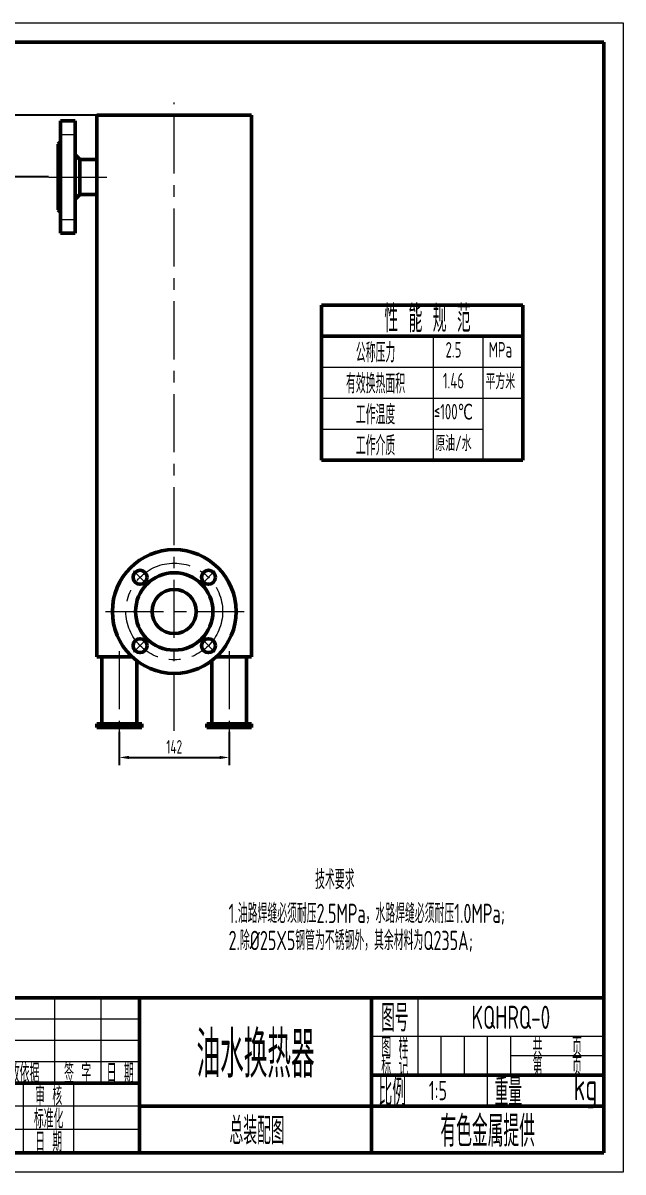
# Model space of a CAD drawing. Extents: x 0 to 420, y 0 to 297.
# Drawn here: x 264.9 to 420, y 0 to 297 of the extents above; entities that cross this region are included whole.
import ezdxf
from ezdxf.enums import TextEntityAlignment as Align

# ---------------------------------------------------------------- set-up
doc = ezdxf.new("R2010")
doc.units = 0
doc.header["$LTSCALE"] = 12
doc.linetypes.add('CENTER', pattern=[2, 1.25, -0.25, 0.25, -0.25])
doc.layers.get('0').update_dxf_attribs({"linetype": 'CONTINUOUS', "lineweight": 50})
doc.layers.get('Defpoints').update_dxf_attribs({"linetype": 'CONTINUOUS'})
for name, color, linetype, lineweight in [('1', 5, 'CONTINUOUS', 18), ('2', 2, 'CENTER', 18), ('4', 4, 'CONTINUOUS', 25)]:
    doc.layers.add(name, color=color, linetype=linetype, lineweight=lineweight)
doc.styles.get("Standard").update_dxf_attribs({"font": 'gbenor.shx', "width": 0.707, "bigfont": 'gbcbig.shx'})
doc.dimstyles.new('线箭', dxfattribs={"dimtxt": 3.5, "dimasz": 2.5, "dimexe": 2, "dimexo": 0, "dimgap": 1, "dimtad": 1, "dimtoh": 1, "dimdec": 3, "dimlfac": 5, "dimdsep": 46, "dimtxsty": 'Standard', "dimcen": 0, "dimazin": 2, "dimtfac": 1, "dimtdec": 3, "dimtmove": 2, "dimatfit": 3, "dimfxl": 0, "dimtolj": 1, "dimtzin": 0, "dimarcsym": 0})

# ---------------------------------------------------------------- blocks, each defined once
blk = doc.blocks.new('1B5')
at = {"layer": '4', "width": 0.707}
blk.add_text('1:5', height=5, dxfattribs=at).set_placement((-15.2, 1.55))
blk = doc.blocks.new('*D12')
at = {"layer": '4', "color": 0, "lineweight": -2}
for p, q in [((283.97, 273.19), (260.24, 273.19)), ((262.24, 259.69), (262.24, 270.69)), ((271.5, 257.19), (260.24, 257.19))]:
    blk.add_line(p, q, dxfattribs=at)
at = {"layer": '4', "color": 0}
for points in [[(261.83, 270.69), (262.66, 270.69), (262.24, 273.19)], [(261.83, 259.69), (262.66, 259.69), (262.24, 257.19)]]:
    blk.add_solid(points, dxfattribs=at)
at = {"layer": 'Defpoints', "color": 0}
for p in [(262.24, 273.19), (283.97, 273.19), (271.5, 257.19)]:
    blk.add_point(p, dxfattribs=at)
at = {"layer": '4', "color": 0, "insert": (259.49, 265.19), "char_height": 3.5, "attachment_point": 5, "rotation": 90}
blk.add_mtext('\\A1;80', dxfattribs=at)
blk = doc.blocks.new('*D18')
at = {"layer": '4', "color": 0, "lineweight": -2}
for p, q in [((289.77, 113.76), (289.77, 105.15)), ((318.17, 113.76), (318.17, 105.15)), ((292.27, 107.15), (315.67, 107.15))]:
    blk.add_line(p, q, dxfattribs=at)
at = {"layer": '4', "color": 0}
for points in [[(292.27, 107.57), (292.27, 106.74), (289.77, 107.15)], [(315.67, 107.57), (315.67, 106.74), (318.17, 107.15)]]:
    blk.add_solid(points, dxfattribs=at)
at = {"layer": 'Defpoints', "color": 0}
for p in [(289.77, 113.76), (318.17, 113.76), (318.17, 107.15)]:
    blk.add_point(p, dxfattribs=at)
at = {"layer": '4', "color": 0, "insert": (303.97, 109.9), "char_height": 3.5, "attachment_point": 5}
blk.add_mtext('\\A1;142', dxfattribs=at)

msp = doc.modelspace()

# ---------------------------------------------------------------- linework, layer by layer
for p, q in [((25, 292), (415, 292)), ((415, 292), (415, 5)), ((274.56991, 242.6879), (274.56991, 271.6879)), ((274.56991, 271.6879), (278.36991, 271.6879)), ((278.36991, 271.6879), (278.36991, 242.6879)), ((283.96991, 273.1879), (283.96991, 133.1879)), ((283.96991, 273.1879), (323.96991, 273.1879)), ((323.96991, 273.1879), (323.96991, 133.1879)), ((273.96991, 265.6879), (274.56991, 266.2879)), ((273.96991, 248.6879), (273.96991, 265.6879)), ((278.36991, 262.8879), (279.56991, 261.6879)), ((279.56991, 261.6879), (279.56991, 252.6879)), ((279.56991, 261.6879), (283.96991, 261.6879)), ((278.36991, 251.4879), (279.56991, 252.6879)), ((279.56991, 252.6879), (283.96991, 252.6879)), ((274.56991, 248.0879), (273.96991, 248.6879)), ((278.36991, 242.6879), (274.56991, 242.6879)), ((342.07411, 224.01945), (342.07411, 184.01945)), ((394.07932, 224.01945), (342.07411, 224.01945)), ((394.07932, 184.01945), (394.07932, 224.01945)), ((394.07932, 216.01945), (342.07411, 216.01945)), ((342.07411, 184.01945), (394.07932, 184.01945)), ((283.96991, 133.1879), (293.05615, 133.1879)), ((285.26991, 115.8879), (285.26991, 133.1879)), ((294.26991, 115.8879), (294.26991, 132.16352)), ((313.66991, 115.8879), (313.66991, 132.16352)), ((314.88366, 133.1879), (323.96991, 133.1879)), ((322.66991, 115.8879), (322.66991, 133.1879)), ((283.96991, 115.8879), (295.56991, 115.8879)), ((283.96991, 115.8879), (283.96991, 114.8879)), ((295.56991, 115.8879), (295.56991, 114.8879)), ((312.36991, 115.8879), (323.96991, 115.8879)), ((312.36991, 115.8879), (312.36991, 114.8879)), ((323.96991, 115.8879), (323.96991, 114.8879)), ((283.96991, 114.8879), (295.56991, 114.8879)), ((312.36991, 114.8879), (323.96991, 114.8879)), ((415, 45), (235, 45)), ((295, 45), (295, 5)), ((355, 45), (355, 5)), ((415, 25), (355, 25)), ((295, 23), (235, 23)), ((415, 17), (295, 17)), ((415, 5), (25, 5)), ((415, 5), (235, 5))]:
    msp.add_line(p, q)
for centre, radius in [((303.96991, 144.8879), 16), ((295.13107, 153.72674), 1.8), ((303.96991, 144.8879), 10), ((312.80874, 153.72674), 1.8), ((303.96991, 144.8879), 5.7), ((295.13107, 136.04907), 1.8), ((312.80874, 136.04907), 1.8)]:
    msp.add_circle(centre, radius)
at = {"layer": '1'}
for p, q in [((0, 297), (420, 297)), ((420, 297), (420, 0)), ((370.91752, 216.01945), (370.91752, 184.01945)), ((383.76022, 216.01945), (383.76022, 184.01945)), ((342.07411, 208.01945), (394.07932, 208.01945)), ((342.07411, 200.01945), (394.07932, 200.01945)), ((342.07411, 192.01945), (383.76022, 192.01945)), ((273, 45), (273, 23)), ((285, 45), (285, 23)), ((367, 25), (367, 45)), ((295, 39.5), (235, 39.5)), ((295, 34), (235, 34)), ((415, 35), (355, 35)), ((373, 25), (373, 35)), ((379, 25), (379, 35)), ((385, 17), (385, 35)), ((391, 25), (391, 35)), ((415, 30), (391, 30)), ((295, 28.5), (235, 28.5)), ((265, 5), (265, 23)), ((278, 5), (278, 23)), ((295, 17), (235, 17)), ((295, 11), (235, 11)), ((420, 0), (0, 0))]:
    msp.add_line(p, q, dxfattribs=at)
at = {"layer": '2'}
for p, q in [((303.96991, 114.05424), (303.96991, 276.48048)), ((274.16991, 268.1879), (278.76991, 268.1879)), ((271.50465, 257.1879), (289.12591, 257.1879)), ((274.16991, 246.1879), (278.76991, 246.1879)), ((293.46062, 155.39719), (296.61661, 152.2412)), ((314.47919, 155.39719), (311.32321, 152.2412)), ((286.15693, 144.8879), (322.05939, 144.8879)), ((293.46062, 134.37862), (296.61661, 137.5346)), ((314.47919, 134.37862), (311.32321, 137.5346)), ((289.76991, 134.601), (289.76991, 113.75803)), ((318.16991, 134.601), (318.16991, 113.75803))]:
    msp.add_line(p, q, dxfattribs=at)
msp.add_circle((303.96991, 144.8879), 12.5, dxfattribs=at)

# ---------------------------------------------------------------- block references
msp.add_blockref('1B5', (385, 17))

# ---------------------------------------------------------------- texts
at = {"layer": '4', "width": 0.707}
for s, height, p in [('性 能 规 范', 7, (358.30441, 217.07387)), ('技术要求', 5, (340.39151, 73.09677)), ('1.油路焊缝必须耐压2.5MPa，水路焊缝必须耐压1.0MPa;', 5, (318.01308, 64.33977)), ('2.除%%C25X5钢管为不锈钢外，其余材料为Q235A;', 5, (318.01308, 57.34529))]:
    msp.add_text(s, height=height, dxfattribs=at).set_placement(p)
for s, height, p in [('公称压力', 5, (356.0152, 212.01945)), ('2.5', 4, (376.16274, 212.52914)), ('MPa', 4, (388.29953, 212.52914)), ('有效换热面积', 5, (356.0152, 204.01945)), ('1.46', 4, (376.16274, 204.52914)), ('平方米', 4, (388.29953, 204.52914)), ('工作温度', 5, (356.0152, 196.01945)), ('≤100℃', 4, (376.16274, 196.52914)), ('工作介质', 5, (356.0152, 188.01945)), ('原油/水', 4, (376.16274, 188.52914)), ('图号', 7, (361, 40)), ('KQHRQ-0', 6, (391, 40)), ('油水换热器', 12, (325, 31)), ('图 样', 5, (361, 32.5)), ('共    页', 5, (403, 32.5)), ('标 记', 5, (361, 27.5)), ('第    页', 5, (403, 27.5)), ('更改依据', 5, (264, 25.75)), ('签 字', 5, (279, 25.75)), ('日 期', 5, (290, 25.75)), ('比例', 7, (360.35126, 21)), ('重量', 7, (390.35126, 21)), ('kg', 7, (410.2849, 21)), ('审 核', 5, (271.5, 20)), ('标准化', 5, (271.5, 14)), ('总装配图', 7, (325.38248, 11)), ('有色金属提供', 8, (385, 11)), ('日 期', 5, (271.5, 8))]:
    msp.add_text(s, height=height, dxfattribs=at).set_placement(p, align=Align.MIDDLE)

# ---------------------------------------------------------------- dimensions: what is measured, and where the dimension line sits
at = {"layer": '4'}
dim = msp.add_linear_dim(base=(262.24325, 273.1879), p1=(271.50465, 257.1879), p2=(283.96991, 273.1879), angle=90, dimstyle='线箭', dxfattribs=at)
dim.commit()
dim.dimension.update_dxf_attribs({"geometry": '*D12', "text_midpoint": (259.49325, 265.1879)})
dim = msp.add_linear_dim(base=(318.16991, 107.15382), p1=(289.76991, 113.75803), p2=(318.16991, 113.75803), dimstyle='线箭', dxfattribs=at)
dim.commit()
dim.dimension.update_dxf_attribs({"geometry": '*D18', "text_midpoint": (303.96991, 109.90382)})

doc.saveas('drawing.dxf')
